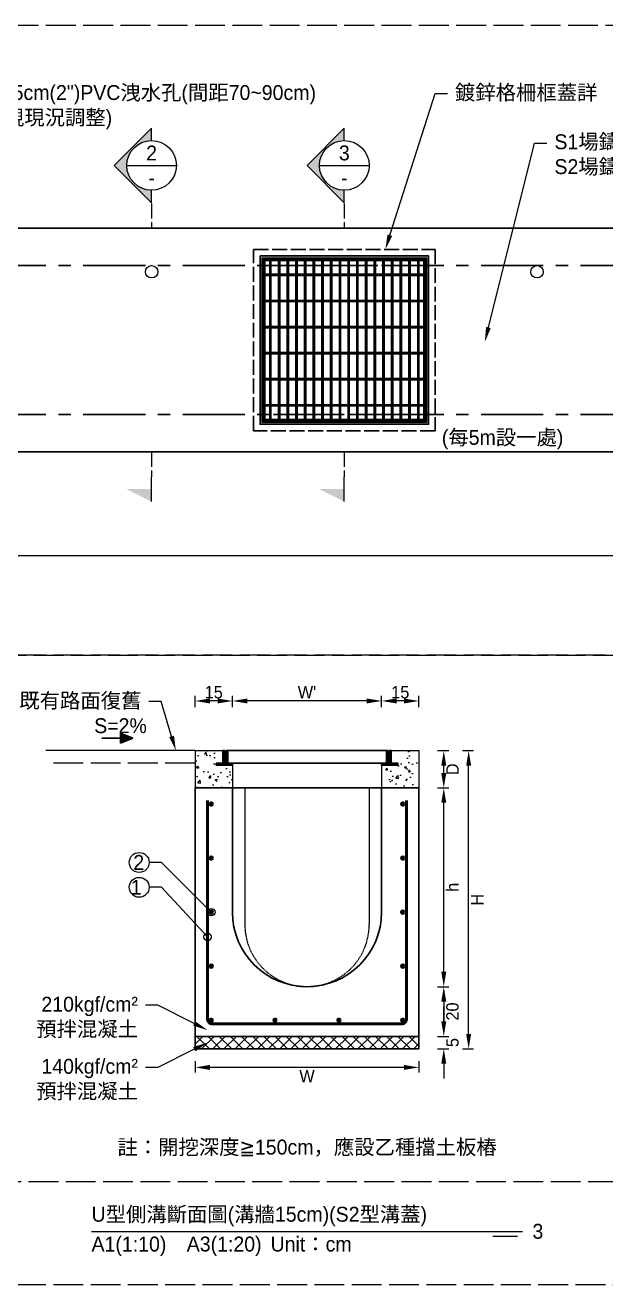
# Model space of a CAD drawing. Extents: x -8520 to 1950, y -2159 to 466.
# Drawn here: x -518 to -285, y -1164 to -657 of the extents above; entities that cross this region are included whole.
import ezdxf
from ezdxf import colors
from ezdxf.entities.mleader import LeaderData, LeaderLine
from ezdxf.math import Vec2, Vec3

# ---------------------------------------------------------------- set-up
doc = ezdxf.new("R2010")
doc.units = 0
doc.header["$MEASUREMENT"] = 0
for name, pattern in [('ACAD_ISO02W100', [15, 12, -3]), ('CENTERX2', [4, 2.5, -0.5, 0.5, -0.5]), ('HIDDEN', [0.375, 0.25, -0.125])]:
    doc.linetypes.add(name, pattern=pattern)
doc.layers.add('一、4.基本-隱藏', color=9, linetype='ACAD_ISO02W100', lineweight=20, plot=False)
doc.layers.add('三、3.文字-註解文字', color=2, linetype='Continuous')
for name, color, linetype, lineweight in [('二、1.繪圖-既有設施', 8, 'Continuous', 20), ('二、2.繪圖-施作項目', 181, 'Continuous', 30), ('二、3.繪圖-排水流向', 170, 'Continuous', 30), ('二、4.繪圖-設計鋪面', 40, 'Continuous', 20), ('二、5.繪圖-鋼筋', 60, 'Continuous', 50), ('二、6.繪圖-其他施作項目', 35, 'Continuous', 30)]:
    doc.layers.add(name, color=color, linetype=linetype, lineweight=lineweight)
doc.styles.add('次圖名(詳圖)', font='MS PGothic.ttf', dxfattribs={"height": 6})
doc.styles.add('註解文字(詳圖)', font='MS PGothic.ttf', dxfattribs={"height": 5})
doc.dimstyles.new('註解文字(詳圖)', dxfattribs={"dimtxt": 6, "dimasz": 6, "dimexe": 2, "dimexo": 5, "dimgap": 1, "dimtad": 2, "dimzin": 0, "dimdsep": 46, "dimtxsty": '註解文字(詳圖)', "dimcen": 0.1, "dimclrd": 256, "dimclre": 256, "dimclrt": 256, "dimadec": 0, "dimazin": 0, "dimtfac": 1, "dimtofl": 0, "dimtmove": 0, "dimatfit": 3, "dimfxlon": 1, "dimtolj": 1, "dimtzin": 0, "dimlwd": -1, "dimlwe": -1, "dimarcsym": 1})
pattern_1 = [(45, (-1825.3608, -570.0957), (-2.65165, 2.65165), []), (45, (-1824.477, -570.0957), (-2.65165, 2.65165), []), (45, (-1823.593, -570.0957), (-2.65165, 2.65165), []), (45, (-1822.709, -570.0957), (-2.65165, 2.65165), [])]

# ---------------------------------------------------------------- blocks, each defined once
blk = doc.blocks.new('*D64')
at = {"layer": 'Defpoints', "color": 0, "transparency": 16777216}
for p in [(-405, -964), (-350, -964), (-405, -1044)]:
    blk.add_point(p, dxfattribs=at)
at = {"layer": '三、3.文字-註解文字', "transparency": 16777216}
for p, q in [((-352.5, -964), (-348, -964)), ((-350, -1038), (-350, -970)), ((-352.5, -1044), (-348, -1044))]:
    blk.add_line(p, q, dxfattribs=at)
for points in [[(-351, -970), (-349, -970), (-350, -964)], [(-351, -1038), (-349, -1038), (-350, -1044)]]:
    blk.add_solid(points, dxfattribs=at)
at = {"layer": '三、3.文字-註解文字', "transparency": 16777216, "insert": (-346.5, -1004), "char_height": 5, "attachment_point": 5, "rotation": 90, "style": '註解文字(詳圖)'}
blk.add_mtext('\\A1;h', dxfattribs=at)
blk = doc.blocks.new('*D65')
at = {"layer": 'Defpoints', "color": 0, "transparency": 16777216}
for p in [(-405, -1044), (-405, -1064), (-350, -1064)]:
    blk.add_point(p, dxfattribs=at)
at = {"layer": '三、3.文字-註解文字', "transparency": 16777216}
for p, q in [((-352.5, -1044), (-348, -1044)), ((-350, -1050), (-350, -1058)), ((-352.5, -1064), (-348, -1064))]:
    blk.add_line(p, q, dxfattribs=at)
for points in [[(-351, -1050), (-349, -1050), (-350, -1044)], [(-351, -1058), (-349, -1058), (-350, -1064)]]:
    blk.add_solid(points, dxfattribs=at)
at = {"layer": '三、3.文字-註解文字', "transparency": 16777216, "insert": (-346.5, -1054), "char_height": 5, "attachment_point": 5, "rotation": 90, "style": '註解文字(詳圖)'}
blk.add_mtext('\\A1;20', dxfattribs=at)
blk = doc.blocks.new('*D66')
at = {"layer": 'Defpoints', "color": 0, "transparency": 16777216}
for p in [(-405, -1064), (-405, -1069), (-350, -1069)]:
    blk.add_point(p, dxfattribs=at)
at = {"layer": '三、3.文字-註解文字', "transparency": 16777216}
for p, q in [((-350, -1058), (-350, -1052)), ((-352.5, -1064), (-348, -1064)), ((-352.5, -1069), (-348, -1069)), ((-350, -1075), (-350, -1081))]:
    blk.add_line(p, q, dxfattribs=at)
for points in [[(-351, -1058), (-349, -1058), (-350, -1064)], [(-351, -1075), (-349, -1075), (-350, -1069)]]:
    blk.add_solid(points, dxfattribs=at)
at = {"layer": '三、3.文字-註解文字', "transparency": 16777216, "insert": (-346.5, -1066.5), "char_height": 5, "attachment_point": 5, "rotation": 90, "style": '註解文字(詳圖)'}
blk.add_mtext('\\A1;5', dxfattribs=at)
blk = doc.blocks.new('排水流向')
at = {"layer": '二、3.繪圖-排水流向'}
h = blk.add_hatch(color=256, dxfattribs=at)
h.dxf.hatch_style = 1
h.paths.add_polyline_path([(0, 1), (0, -1), (2.5, 0)])
for points in [[(-3.75, 0), (0, 0)], [(0, 1), (0, -1)], [(2.5, 0), (0, 1)], [(2.5, 0), (0, -1)]]:
    blk.add_lwpolyline(points, dxfattribs=at)
blk = doc.blocks.new('*D62')
at = {"layer": 'Defpoints', "color": 0, "transparency": 16777216}
for p in [(-360, -949), (-350, -949), (-360, -964)]:
    blk.add_point(p, dxfattribs=at)
at = {"layer": '三、3.文字-註解文字', "transparency": 16777216}
for p, q in [((-352.5, -949), (-348, -949)), ((-350, -958), (-350, -955)), ((-352.5, -964), (-348, -964))]:
    blk.add_line(p, q, dxfattribs=at)
for points in [[(-351, -955), (-349, -955), (-350, -949)], [(-351, -958), (-349, -958), (-350, -964)]]:
    blk.add_solid(points, dxfattribs=at)
at = {"layer": '三、3.文字-註解文字', "transparency": 16777216, "insert": (-346.5, -956.5), "char_height": 5, "attachment_point": 5, "rotation": 90, "style": '註解文字(詳圖)'}
blk.add_mtext('\\A1;D', dxfattribs=at)
blk = doc.blocks.new('*D63')
at = {"layer": 'Defpoints', "color": 0, "transparency": 16777216}
for p in [(-360, -949), (-340, -949), (-360, -1069)]:
    blk.add_point(p, dxfattribs=at)
at = {"layer": '三、3.文字-註解文字', "transparency": 16777216}
for p, q in [((-342.5, -949), (-338, -949)), ((-340, -1063), (-340, -955)), ((-342.5, -1069), (-338, -1069))]:
    blk.add_line(p, q, dxfattribs=at)
for points in [[(-341, -955), (-339, -955), (-340, -949)], [(-341, -1063), (-339, -1063), (-340, -1069)]]:
    blk.add_solid(points, dxfattribs=at)
at = {"layer": '三、3.文字-註解文字', "transparency": 16777216, "insert": (-336.5, -1009), "char_height": 5, "attachment_point": 5, "rotation": 90, "style": '註解文字(詳圖)'}
blk.add_mtext('\\A1;H', dxfattribs=at)
blk = doc.blocks.new('*D81')
at = {"layer": 'Defpoints', "color": 0, "transparency": 16777216}
for p in [(-435, -929), (-435, -964), (-375, -964)]:
    blk.add_point(p, dxfattribs=at)
at = {"layer": '三、3.文字-註解文字', "transparency": 16777216}
for p, q in [((-435, -931.5), (-435, -927)), ((-375, -931.5), (-375, -927)), ((-381, -929), (-429, -929))]:
    blk.add_line(p, q, dxfattribs=at)
for points in [[(-429, -928), (-429, -930), (-435, -929)], [(-381, -928), (-381, -930), (-375, -929)]]:
    blk.add_solid(points, dxfattribs=at)
at = {"layer": '三、3.文字-註解文字', "transparency": 16777216, "insert": (-405, -925.5), "char_height": 5, "attachment_point": 5, "style": '註解文字(詳圖)'}
blk.add_mtext("\\A1;W'", dxfattribs=at)
blk = doc.blocks.new('*D82')
at = {"layer": 'Defpoints', "color": 0, "transparency": 16777216}
for p in [(-450, -929), (-450, -964), (-435, -964)]:
    blk.add_point(p, dxfattribs=at)
at = {"layer": '三、3.文字-註解文字', "transparency": 16777216}
for p, q in [((-450, -931.5), (-450, -927)), ((-435, -931.5), (-435, -927)), ((-441, -929), (-444, -929))]:
    blk.add_line(p, q, dxfattribs=at)
for points in [[(-444, -928), (-444, -930), (-450, -929)], [(-441, -928), (-441, -930), (-435, -929)]]:
    blk.add_solid(points, dxfattribs=at)
at = {"layer": '三、3.文字-註解文字', "transparency": 16777216, "insert": (-442.5, -925.5), "char_height": 5, "attachment_point": 5, "style": '註解文字(詳圖)'}
blk.add_mtext('\\A1;15', dxfattribs=at)
blk = doc.blocks.new('*D83')
at = {"layer": 'Defpoints', "color": 0, "transparency": 16777216}
for p in [(-450, -1069), (-360, -1069), (-450, -1076.5)]:
    blk.add_point(p, dxfattribs=at)
at = {"layer": '三、3.文字-註解文字', "transparency": 16777216}
for p, q in [((-450, -1074), (-450, -1078.5)), ((-360, -1074), (-360, -1078.5)), ((-366, -1076.5), (-444, -1076.5))]:
    blk.add_line(p, q, dxfattribs=at)
for points in [[(-444, -1075.5), (-444, -1077.5), (-450, -1076.5)], [(-366, -1075.5), (-366, -1077.5), (-360, -1076.5)]]:
    blk.add_solid(points, dxfattribs=at)
at = {"layer": '三、3.文字-註解文字', "transparency": 16777216, "insert": (-405, -1080), "char_height": 5, "attachment_point": 5, "style": '註解文字(詳圖)'}
blk.add_mtext('\\A1;W', dxfattribs=at)
blk = doc.blocks.new('*D84')
at = {"layer": 'Defpoints', "color": 0, "transparency": 16777216}
for p in [(-375, -929), (-375, -964), (-360, -964)]:
    blk.add_point(p, dxfattribs=at)
at = {"layer": '三、3.文字-註解文字', "transparency": 16777216}
for p, q in [((-375, -931.5), (-375, -927)), ((-360, -931.5), (-360, -927)), ((-366, -929), (-369, -929))]:
    blk.add_line(p, q, dxfattribs=at)
for points in [[(-369, -928), (-369, -930), (-375, -929)], [(-366, -928), (-366, -930), (-360, -929)]]:
    blk.add_solid(points, dxfattribs=at)
at = {"layer": '三、3.文字-註解文字', "transparency": 16777216, "insert": (-367.5, -925.5), "char_height": 5, "attachment_point": 5, "style": '註解文字(詳圖)'}
blk.add_mtext('\\A1;15', dxfattribs=at)
blk = doc.blocks.new('_Small')
at = {"color": 0, "linetype": 'ByBlock', "lineweight": -2}
blk.add_circle((0, 0), 0.25, dxfattribs=at)

msp = doc.modelspace()

# ---------------------------------------------------------------- hatches: boundary and pattern name
at = {"layer": '三、3.文字-註解文字'}
h = msp.add_hatch(color=256, dxfattribs=at)
h.dxf.hatch_style = 1
h.paths.add_polyline_path([(-467.5, -698.443), (-482.5, -713.443), (-467.5, -728.443), (-467.5, -723.443, -0.4142136), (-477.5, -713.443, -0.4142136), (-467.5, -703.443)])
h = msp.add_hatch(color=256, dxfattribs=at)
h.dxf.hatch_style = 1
h.paths.add_polyline_path([(-390, -698.443), (-405, -713.443), (-390, -728.443), (-390, -723.443, -0.4142136), (-400, -713.443, -0.4142136), (-390, -703.443)])
h = msp.add_hatch(color=256, dxfattribs=at)
h.dxf.hatch_style = 1
h.paths.add_polyline_path([(-477.5, -843.75), (-467.5, -848.75), (-467.5, -843.75)])
h = msp.add_hatch(color=256, dxfattribs=at)
h.dxf.hatch_style = 1
h.paths.add_polyline_path([(-400, -843.75), (-390, -848.75), (-390, -843.75)])
at = {"layer": '二、1.繪圖-既有設施'}
h = msp.add_hatch(dxfattribs=at)
h.set_pattern_fill('AR-CONC', color=256, scale=0.05)
h.set_pattern_definition([(50, (372.723, -1162.978), (9.109233, -0.796954), [0.9525, -10.4775]), (355, (372.723, -1162.978), (-1.76217, 9.55284), [0.762, -8.38203]), (100.4514, (373.482, -1163.044), (7.34706, 8.75589), [0.8095, -8.90451]), (46.1842, (372.723, -1160.438), (13.55395, -2.10212), [1.42875, -15.71625]), (96.6356, (373.853, -1160.613), (11.8702, 12.3713), [1.21425, -13.35678]), (351.1842, (372.723, -1160.438), (11.8702, 12.3713), [1.143, -12.57299]), (21, (373.993, -1161.073), (7.58072, -5.11326), [0.9525, -10.4775]), (326, (373.993, -1161.073), (3.0901, 9.2094), [0.762, -8.382]), (71.4514, (374.625, -1161.499), (10.67082, 4.09614), [0.8095, -8.9045]), (37.5, (372.723, -1162.9777), (0.15443, 4.227752), [0, -8.2804, 0, -8.509, 0, -8.41375]), (7.5, (372.723, -1162.9777), (3.340983, 5.009029), [0, -4.8514, 0, -8.0899, 0, -3.20675]), (327.5, (369.891, -1162.9777), (6.77953, -0.286437), [0, -3.175, 0, -9.906, 0, -13.1445]), (317.5, (368.621, -1162.9777), (7.40646, 1.271325), [0, -4.1275, 0, -6.5786, 0, -9.3345])])
h.paths.add_polyline_path([(-441.5, -954), (-438.9, -954), (-438.9, -949), (-450, -949), (-450, -964), (-435, -964), (-435, -954.9), (-441.5, -954.9)])
h.paths.add_polyline_path([(-360, -964), (-360, -949), (-371.1, -949), (-371.1, -954), (-368.5, -954), (-368.5, -954.9), (-375, -954.9), (-375, -964)])
at = {"layer": '二、2.繪圖-施作項目'}
h = msp.add_hatch(dxfattribs=at)
h.set_pattern_fill('ANSI37', color=256)
h.set_pattern_definition([(45, (-704.0066, -1366.0212), (-2.245064, 2.245064), []), (135, (-704.0066, -1366.0212), (-2.245064, -2.245064), [])])
h.paths.add_polyline_path([(-360, -1069), (-360, -1064), (-450, -1064), (-450, -1069)])
at = {"layer": '二、5.繪圖-鋼筋'}
h = msp.add_hatch(color=256, dxfattribs=at)
h.dxf.hatch_style = 1
h.paths.add_polyline_path([(-443, -970.5, 1), (-444, -970.5, 1)])
h = msp.add_hatch(color=256, dxfattribs=at)
h.dxf.hatch_style = 1
h.paths.add_polyline_path([(-366, -970.5, 1), (-367, -970.5, 1)])
h = msp.add_hatch(color=256, dxfattribs=at)
h.dxf.hatch_style = 1
h.paths.add_polyline_path([(-443, -992.25, 1), (-444, -992.25, 1)])
h = msp.add_hatch(color=256, dxfattribs=at)
h.dxf.hatch_style = 1
h.paths.add_polyline_path([(-366, -992.25, 1), (-367, -992.25, 1)])
h = msp.add_hatch(color=256, dxfattribs=at)
h.dxf.hatch_style = 1
h.paths.add_polyline_path([(-443, -1014, 1), (-444, -1014, 1)])
h = msp.add_hatch(color=256, dxfattribs=at)
h.dxf.hatch_style = 1
h.paths.add_polyline_path([(-366, -1014, 1), (-367, -1014, 1)])
h = msp.add_hatch(color=256, dxfattribs=at)
h.dxf.hatch_style = 1
h.paths.add_polyline_path([(-443, -1035.75, 1), (-444, -1035.75, 1)])
h = msp.add_hatch(color=256, dxfattribs=at)
h.dxf.hatch_style = 1
h.paths.add_polyline_path([(-366, -1035.75, 1), (-367, -1035.75, 1)])
h = msp.add_hatch(color=256, dxfattribs=at)
h.dxf.hatch_style = 1
h.paths.add_polyline_path([(-443, -1057.5, 1), (-444, -1057.5, 1)])
h = msp.add_hatch(color=256, dxfattribs=at)
h.dxf.hatch_style = 1
h.paths.add_polyline_path([(-417.33, -1057.5, 1), (-418.33, -1057.5, 1)])
h = msp.add_hatch(color=256, dxfattribs=at)
h.dxf.hatch_style = 1
h.paths.add_polyline_path([(-391.66, -1057.5, 1), (-392.66, -1057.5, 1)])
h = msp.add_hatch(color=256, dxfattribs=at)
h.dxf.hatch_style = 1
h.paths.add_polyline_path([(-366, -1057.5, 1), (-367, -1057.5, 1)])
at = {"layer": '二、6.繪圖-其他施作項目'}
h = msp.add_hatch(color=256, dxfattribs=at)
h.dxf.hatch_style = 1
h.paths.add_polyline_path([(-423.9, -817.65), (-356.1, -817.65), (-356.1, -749.85), (-423.9, -749.85)])
h.paths.add_polyline_path([(-423, -816.75), (-357, -816.75), (-357, -750.75), (-423, -750.75)], flags=16)
h = msp.add_hatch(dxfattribs=at)
h.set_pattern_fill('ANSI34', color=256, scale=5)
h.set_pattern_definition(pattern_1)
h.paths.add_polyline_path([(-358, -757.25), (-422, -757.25), (-422, -757.75), (-358, -757.75)])
h = msp.add_hatch(dxfattribs=at)
h.set_pattern_fill('ANSI34', color=256, scale=5)
h.set_pattern_definition(pattern_1)
h.paths.add_polyline_path([(-358, -767.75), (-422, -767.75), (-422, -768.25), (-358, -768.25)])
h = msp.add_hatch(dxfattribs=at)
h.set_pattern_fill('ANSI34', color=256, scale=5)
h.set_pattern_definition(pattern_1)
h.paths.add_polyline_path([(-358, -778.25), (-422, -778.25), (-422, -778.75), (-358, -778.75)])
h = msp.add_hatch(dxfattribs=at)
h.set_pattern_fill('ANSI34', color=256, scale=5)
h.set_pattern_definition(pattern_1)
h.paths.add_polyline_path([(-358, -788.75), (-422, -788.75), (-422, -789.25), (-358, -789.25)])
h = msp.add_hatch(dxfattribs=at)
h.set_pattern_fill('ANSI34', color=256, scale=5)
h.set_pattern_definition(pattern_1)
h.paths.add_polyline_path([(-358, -799.25), (-422, -799.25), (-422, -799.75), (-358, -799.75)])
h = msp.add_hatch(dxfattribs=at)
h.set_pattern_fill('ANSI34', color=256, scale=5)
h.set_pattern_definition(pattern_1)
h.paths.add_polyline_path([(-358, -809.75), (-422, -809.75), (-422, -810.25), (-358, -810.25)])
h = msp.add_hatch(dxfattribs=at)
h.set_pattern_fill('ANSI31', color=256, scale=0.1)
h.set_pattern_definition([(45, (789.83422, -1944.46255), (-0.2245064, 0.2245064), [])])
h.paths.add_polyline_path([(-438, -949), (-438.9, -949), (-438.9, -954), (-441.5, -954), (-441.5, -954.9), (-435, -954.9), (-435, -954), (-438, -954)])
h.paths.add_polyline_path([(-372, -954), (-375, -954), (-375, -954.9), (-368.5, -954.9), (-368.5, -954), (-371.1, -954), (-371.1, -949), (-372, -949)])

# ---------------------------------------------------------------- linework, layer by layer
at = {"layer": '一、4.基本-隱藏'}
for points in [[(-780, -657), (0, -657), (0, -910.5), (-780, -910.5)], [(-780, -657), (0, -657), (0, -1164), (-780, -1164)], [(-530, -910.5), (-280, -910.5), (-280, -1122.5), (-530, -1122.5)]]:
    msp.add_lwpolyline(points, close=True, dxfattribs=at)
at = {"layer": '一、4.基本-隱藏', "linetype": 'HIDDEN'}
for points in [[(-450, -964), (-360, -964)], [(-450, -964), (-450, -1069)], [(-430, -964), (-430, -1019)], [(-380, -964), (-380, -1019)], [(-360, -964), (-360, -1069)]]:
    msp.add_lwpolyline(points, dxfattribs=at)
msp.add_arc((-405, -1019), 25, 180, 0, dxfattribs=at)
at = {"layer": '三、3.文字-註解文字'}
for points in [[(-467.5, -703.443), (-467.5, -698.443), (-482.5, -713.443), (-467.5, -728.443), (-467.5, -723.443)], [(-390, -703.443), (-390, -698.443), (-405, -713.443), (-390, -728.443), (-390, -723.443)], [(-477.5, -713.443), (-457.5, -713.443)], [(-400, -713.443), (-380, -713.443)], [(-467.5, -848.75), (-467.5, -838.75)], [(-390, -848.75), (-390, -838.75)], [(-650, -870.5), (-130, -870.5)], [(-491.66, -1142.5), (-318.34, -1142.5)], [(-320.34, -1144.5), (-330.34, -1144.5)]]:
    msp.add_lwpolyline(points, dxfattribs=at)
at = {"layer": '三、3.文字-註解文字', "linetype": 'ACAD_ISO02W100', "ltscale": 0.5}
for points in [[(-467.5, -728.75), (-467.5, -738.75)], [(-390, -728.75), (-390, -738.75)], [(-467.5, -828.75), (-467.5, -838.75)], [(-390, -828.75), (-390, -838.75)]]:
    msp.add_lwpolyline(points, dxfattribs=at)
at = {"layer": '三、3.文字-註解文字'}
for centre, radius in [((-467.5, -713.443), 10), ((-390, -713.443), 10), ((-472.5, -994), 4), ((-472.5, -1004), 4)]:
    msp.add_circle(centre, radius, dxfattribs=at)
at = {"layer": '二、1.繪圖-既有設施'}
for points in [[(-450, -949), (-438.9, -949)], [(-450, -949), (-450, -964)], [(-371.1, -949), (-360, -949)], [(-360, -949), (-360, -964)], [(-435, -954), (-435, -964)], [(-375, -954), (-375, -964)]]:
    msp.add_lwpolyline(points, dxfattribs=at)
for centre in [(-467.5, -756.25), (-312.5, -756.25)]:
    msp.add_circle(centre, 2.5, dxfattribs=at)
at = {"layer": '二、2.繪圖-施作項目'}
for points in [[(-615, -738.75), (-165, -738.75)], [(-615, -828.75), (-165, -828.75)], [(-450, -964), (-360, -964)], [(-450, -964), (-450, -1069)], [(-435, -964), (-435, -1014)], [(-375, -964), (-375, -1014)], [(-360, -964), (-360, -1069)], [(-450, -1064), (-360, -1064)], [(-450, -1069), (-360, -1069)]]:
    msp.add_lwpolyline(points, dxfattribs=at)
at = {"layer": '二、2.繪圖-施作項目', "linetype": 'CENTERX2', "ltscale": 10}
for points in [[(-615, -753.75), (-165, -753.75)], [(-615, -813.75), (-165, -813.75)]]:
    msp.add_lwpolyline(points, dxfattribs=at)
at = {"layer": '二、2.繪圖-施作項目'}
msp.add_arc((-405, -1014), 30, 180, 0, dxfattribs=at)
at = {"layer": '二、4.繪圖-設計鋪面'}
msp.add_lwpolyline([(-450, -949), (-510, -949)], dxfattribs=at)
at = {"layer": '二、4.繪圖-設計鋪面', "linetype": 'ACAD_ISO02W100'}
msp.add_lwpolyline([(-450, -954), (-510, -954)], dxfattribs=at)
at = {"layer": '二、5.繪圖-鋼筋'}
msp.add_lwpolyline([(-365, -969), (-365, -1057, -0.4142136), (-367, -1059), (-443, -1059, -0.4142136), (-445, -1057), (-445, -969)], format="xyb", dxfattribs=at)
for centre in [(-443.5, -970.5), (-366.5, -970.5), (-443.5, -992.25), (-366.5, -992.25), (-443.5, -1014), (-366.5, -1014), (-443.5, -1035.75), (-366.5, -1035.75), (-443.5, -1057.5), (-417.83, -1057.5), (-392.16, -1057.5), (-366.5, -1057.5)]:
    msp.add_circle(centre, 0.5, dxfattribs=at)
at = {"layer": '二、6.繪圖-其他施作項目', "linetype": 'ACAD_ISO02W100', "ltscale": 0.5}
for points in [[(-426.5, -747.25), (-353.5, -747.25), (-353.5, -820.25), (-426.5, -820.25)], [(-420, -753.75), (-360, -753.75), (-360, -813.75), (-420, -813.75)]]:
    msp.add_lwpolyline(points, close=True, dxfattribs=at)
at = {"layer": '二、6.繪圖-其他施作項目'}
for points in [[(-423.9, -749.85), (-356.1, -749.85), (-356.1, -817.65), (-423.9, -817.65)], [(-423, -750.75), (-357, -750.75), (-357, -816.75), (-423, -816.75)], [(-422.5, -751.25), (-357.5, -751.25), (-357.5, -816.25), (-422.5, -816.25)], [(-441.5, -954), (-438.9, -954), (-438.9, -949), (-438, -949), (-438, -954), (-435, -954), (-435, -954.9), (-441.5, -954.9)], [(-371.1, -949), (-372, -949), (-372, -954), (-375, -954), (-375, -954.9), (-368.5, -954.9), (-368.5, -954), (-371.1, -954)]]:
    msp.add_lwpolyline(points, close=True, dxfattribs=at)
for points in [[(-422.5, -751.25), (-357.5, -751.25)], [(-422.5, -751.25), (-422.5, -816.25)], [(-422, -751.25), (-422, -816.25)], [(-422, -751.75), (-358, -751.75)], [(-420, -751.75), (-420, -757.25)], [(-419.5, -751.75), (-419.5, -757.25)], [(-416.5, -751.75), (-416.5, -757.25)], [(-416, -751.75), (-416, -757.25)], [(-413, -751.75), (-413, -757.25)], [(-412.5, -751.75), (-412.5, -757.25)], [(-409.5, -751.75), (-409.5, -757.25)], [(-409, -751.75), (-409, -757.25)], [(-406, -751.75), (-406, -757.25)], [(-405.5, -751.75), (-405.5, -757.25)], [(-402.5, -751.75), (-402.5, -757.25)], [(-402, -751.75), (-402, -757.25)], [(-399, -751.75), (-399, -757.25)], [(-398.5, -751.75), (-398.5, -757.25)], [(-395.5, -751.75), (-395.5, -757.25)], [(-395, -751.75), (-395, -757.25)], [(-392, -751.75), (-392, -757.25)], [(-391.5, -751.75), (-391.5, -757.25)], [(-388.5, -751.75), (-388.5, -757.25)], [(-388, -751.75), (-388, -757.25)], [(-385, -751.75), (-385, -757.25)], [(-384.5, -751.75), (-384.5, -757.25)], [(-381.5, -751.75), (-381.5, -757.25)], [(-381, -751.75), (-381, -757.25)], [(-378, -751.75), (-378, -757.25)], [(-377.5, -751.75), (-377.5, -757.25)], [(-374.5, -751.75), (-374.5, -757.25)], [(-374, -751.75), (-374, -757.25)], [(-371, -751.75), (-371, -757.25)], [(-370.5, -751.75), (-370.5, -757.25)], [(-367.5, -751.75), (-367.5, -757.25)], [(-367, -751.75), (-367, -757.25)], [(-364, -751.75), (-364, -757.25)], [(-363.5, -751.75), (-363.5, -757.25)], [(-360.5, -751.75), (-360.5, -757.25)], [(-360, -751.75), (-360, -757.25)], [(-358, -751.25), (-358, -816.25)], [(-357.5, -751.25), (-357.5, -816.25)], [(-422, -757.25), (-358, -757.25)], [(-422, -757.75), (-358, -757.75)], [(-420, -757.75), (-420, -767.75)], [(-419.5, -757.75), (-419.5, -767.75)], [(-416.5, -757.75), (-416.5, -767.75)], [(-416, -757.75), (-416, -767.75)], [(-413, -757.75), (-413, -767.75)], [(-412.5, -757.75), (-412.5, -767.75)], [(-409.5, -757.75), (-409.5, -767.75)], [(-409, -757.75), (-409, -767.75)], [(-406, -757.75), (-406, -767.75)], [(-405.5, -757.75), (-405.5, -767.75)], [(-402.5, -757.75), (-402.5, -767.75)], [(-402, -757.75), (-402, -767.75)], [(-399, -757.75), (-399, -767.75)], [(-398.5, -757.75), (-398.5, -767.75)], [(-395.5, -757.75), (-395.5, -767.75)], [(-395, -757.75), (-395, -767.75)], [(-392, -757.75), (-392, -767.75)], [(-391.5, -757.75), (-391.5, -767.75)], [(-388.5, -757.75), (-388.5, -767.75)], [(-388, -757.75), (-388, -767.75)], [(-385, -757.75), (-385, -767.75)], [(-384.5, -757.75), (-384.5, -767.75)], [(-381.5, -757.75), (-381.5, -767.75)], [(-381, -757.75), (-381, -767.75)], [(-378, -757.75), (-378, -767.75)], [(-377.5, -757.75), (-377.5, -767.75)], [(-374.5, -757.75), (-374.5, -767.75)], [(-374, -757.75), (-374, -767.75)], [(-371, -757.75), (-371, -767.75)], [(-370.5, -757.75), (-370.5, -767.75)], [(-367.5, -757.75), (-367.5, -767.75)], [(-367, -757.75), (-367, -767.75)], [(-364, -757.75), (-364, -767.75)], [(-363.5, -757.75), (-363.5, -767.75)], [(-360.5, -757.75), (-360.5, -767.75)], [(-360, -757.75), (-360, -767.75)], [(-422, -767.75), (-358, -767.75)], [(-422, -768.25), (-358, -768.25)], [(-420, -768.25), (-420, -778.25)], [(-419.5, -768.25), (-419.5, -778.25)], [(-416.5, -768.25), (-416.5, -778.25)], [(-416, -768.25), (-416, -778.25)], [(-413, -768.25), (-413, -778.25)], [(-412.5, -768.25), (-412.5, -778.25)], [(-409.5, -768.25), (-409.5, -778.25)], [(-409, -768.25), (-409, -778.25)], [(-406, -768.25), (-406, -778.25)], [(-405.5, -768.25), (-405.5, -778.25)], [(-402.5, -768.25), (-402.5, -778.25)], [(-402, -768.25), (-402, -778.25)], [(-399, -768.25), (-399, -778.25)], [(-398.5, -768.25), (-398.5, -778.25)], [(-395.5, -768.25), (-395.5, -778.25)], [(-395, -768.25), (-395, -778.25)], [(-392, -768.25), (-392, -778.25)], [(-391.5, -768.25), (-391.5, -778.25)], [(-388.5, -768.25), (-388.5, -778.25)], [(-388, -768.25), (-388, -778.25)], [(-385, -768.25), (-385, -778.25)], [(-384.5, -768.25), (-384.5, -778.25)], [(-381.5, -768.25), (-381.5, -778.25)], [(-381, -768.25), (-381, -778.25)], [(-378, -768.25), (-378, -778.25)], [(-377.5, -768.25), (-377.5, -778.25)], [(-374.5, -768.25), (-374.5, -778.25)], [(-374, -768.25), (-374, -778.25)], [(-371, -768.25), (-371, -778.25)], [(-370.5, -768.25), (-370.5, -778.25)], [(-367.5, -768.25), (-367.5, -778.25)], [(-367, -768.25), (-367, -778.25)], [(-364, -768.25), (-364, -778.25)], [(-363.5, -768.25), (-363.5, -778.25)], [(-360.5, -768.25), (-360.5, -778.25)], [(-360, -768.25), (-360, -778.25)], [(-422, -778.25), (-358, -778.25)], [(-422, -778.75), (-358, -778.75)], [(-420, -778.75), (-420, -788.75)], [(-419.5, -778.75), (-419.5, -788.75)], [(-416.5, -778.75), (-416.5, -788.75)], [(-416, -778.75), (-416, -788.75)], [(-413, -778.75), (-413, -788.75)], [(-412.5, -778.75), (-412.5, -788.75)], [(-409.5, -778.75), (-409.5, -788.75)], [(-409, -778.75), (-409, -788.75)], [(-406, -778.75), (-406, -788.75)], [(-405.5, -778.75), (-405.5, -788.75)], [(-402.5, -778.75), (-402.5, -788.75)], [(-402, -778.75), (-402, -788.75)], [(-399, -778.75), (-399, -788.75)], [(-398.5, -778.75), (-398.5, -788.75)], [(-395.5, -778.75), (-395.5, -788.75)], [(-395, -778.75), (-395, -788.75)], [(-392, -778.75), (-392, -788.75)], [(-391.5, -778.75), (-391.5, -788.75)], [(-388.5, -778.75), (-388.5, -788.75)], [(-388, -778.75), (-388, -788.75)], [(-385, -778.75), (-385, -788.75)], [(-384.5, -778.75), (-384.5, -788.75)], [(-381.5, -778.75), (-381.5, -788.75)], [(-381, -778.75), (-381, -788.75)], [(-378, -778.75), (-378, -788.75)], [(-377.5, -778.75), (-377.5, -788.75)], [(-374.5, -778.75), (-374.5, -788.75)], [(-374, -778.75), (-374, -788.75)], [(-371, -778.75), (-371, -788.75)], [(-370.5, -778.75), (-370.5, -788.75)], [(-367.5, -778.75), (-367.5, -788.75)], [(-367, -778.75), (-367, -788.75)], [(-364, -778.75), (-364, -788.75)], [(-363.5, -778.75), (-363.5, -788.75)], [(-360.5, -778.75), (-360.5, -788.75)], [(-360, -778.75), (-360, -788.75)], [(-422, -788.75), (-358, -788.75)], [(-422, -789.25), (-358, -789.25)], [(-420, -789.25), (-420, -799.25)], [(-419.5, -789.25), (-419.5, -799.25)], [(-416.5, -789.25), (-416.5, -799.25)], [(-416, -789.25), (-416, -799.25)], [(-413, -789.25), (-413, -799.25)], [(-412.5, -789.25), (-412.5, -799.25)], [(-409.5, -789.25), (-409.5, -799.25)], [(-409, -789.25), (-409, -799.25)], [(-406, -789.25), (-406, -799.25)], [(-405.5, -789.25), (-405.5, -799.25)], [(-402.5, -789.25), (-402.5, -799.25)], [(-402, -789.25), (-402, -799.25)], [(-399, -789.25), (-399, -799.25)], [(-398.5, -789.25), (-398.5, -799.25)], [(-395.5, -789.25), (-395.5, -799.25)], [(-395, -789.25), (-395, -799.25)], [(-392, -789.25), (-392, -799.25)], [(-391.5, -789.25), (-391.5, -799.25)], [(-388.5, -789.25), (-388.5, -799.25)], [(-388, -789.25), (-388, -799.25)], [(-385, -789.25), (-385, -799.25)], [(-384.5, -789.25), (-384.5, -799.25)], [(-381.5, -789.25), (-381.5, -799.25)], [(-381, -789.25), (-381, -799.25)], [(-378, -789.25), (-378, -799.25)], [(-377.5, -789.25), (-377.5, -799.25)], [(-374.5, -789.25), (-374.5, -799.25)], [(-374, -789.25), (-374, -799.25)], [(-371, -789.25), (-371, -799.25)], [(-370.5, -789.25), (-370.5, -799.25)], [(-367.5, -789.25), (-367.5, -799.25)], [(-367, -789.25), (-367, -799.25)], [(-364, -789.25), (-364, -799.25)], [(-363.5, -789.25), (-363.5, -799.25)], [(-360.5, -789.25), (-360.5, -799.25)], [(-360, -789.25), (-360, -799.25)], [(-422, -799.25), (-358, -799.25)], [(-422, -799.75), (-358, -799.75)], [(-420, -799.75), (-420, -809.75)], [(-419.5, -799.75), (-419.5, -809.75)], [(-416.5, -799.75), (-416.5, -809.75)], [(-416, -799.75), (-416, -809.75)], [(-413, -799.75), (-413, -809.75)], [(-412.5, -799.75), (-412.5, -809.75)], [(-409.5, -799.75), (-409.5, -809.75)], [(-409, -799.75), (-409, -809.75)], [(-406, -799.75), (-406, -809.75)], [(-405.5, -799.75), (-405.5, -809.75)], [(-402.5, -799.75), (-402.5, -809.75)], [(-402, -799.75), (-402, -809.75)], [(-399, -799.75), (-399, -809.75)], [(-398.5, -799.75), (-398.5, -809.75)], [(-395.5, -799.75), (-395.5, -809.75)], [(-395, -799.75), (-395, -809.75)], [(-392, -799.75), (-392, -809.75)], [(-391.5, -799.75), (-391.5, -809.75)], [(-388.5, -799.75), (-388.5, -809.75)], [(-388, -799.75), (-388, -809.75)], [(-385, -799.75), (-385, -809.75)], [(-384.5, -799.75), (-384.5, -809.75)], [(-381.5, -799.75), (-381.5, -809.75)], [(-381, -799.75), (-381, -809.75)], [(-378, -799.75), (-378, -809.75)], [(-377.5, -799.75), (-377.5, -809.75)], [(-374.5, -799.75), (-374.5, -809.75)], [(-374, -799.75), (-374, -809.75)], [(-371, -799.75), (-371, -809.75)], [(-370.5, -799.75), (-370.5, -809.75)], [(-367.5, -799.75), (-367.5, -809.75)], [(-367, -799.75), (-367, -809.75)], [(-364, -799.75), (-364, -809.75)], [(-363.5, -799.75), (-363.5, -809.75)], [(-360.5, -799.75), (-360.5, -809.75)], [(-360, -799.75), (-360, -809.75)], [(-422, -809.75), (-358, -809.75)], [(-422, -810.25), (-358, -810.25)], [(-420, -810.25), (-420, -815.75)], [(-419.5, -810.25), (-419.5, -815.75)], [(-416.5, -810.25), (-416.5, -815.75)], [(-416, -810.25), (-416, -815.75)], [(-413, -810.25), (-413, -815.75)], [(-412.5, -810.25), (-412.5, -815.75)], [(-409.5, -810.25), (-409.5, -815.75)], [(-409, -810.25), (-409, -815.75)], [(-406, -810.25), (-406, -815.75)], [(-405.5, -810.25), (-405.5, -815.75)], [(-402.5, -810.25), (-402.5, -815.75)], [(-402, -810.25), (-402, -815.75)], [(-399, -810.25), (-399, -815.75)], [(-398.5, -810.25), (-398.5, -815.75)], [(-395.5, -810.25), (-395.5, -815.75)], [(-395, -810.25), (-395, -815.75)], [(-392, -810.25), (-392, -815.75)], [(-391.5, -810.25), (-391.5, -815.75)], [(-388.5, -810.25), (-388.5, -815.75)], [(-388, -810.25), (-388, -815.75)], [(-385, -810.25), (-385, -815.75)], [(-384.5, -810.25), (-384.5, -815.75)], [(-381.5, -810.25), (-381.5, -815.75)], [(-381, -810.25), (-381, -815.75)], [(-378, -810.25), (-378, -815.75)], [(-377.5, -810.25), (-377.5, -815.75)], [(-374.5, -810.25), (-374.5, -815.75)], [(-374, -810.25), (-374, -815.75)], [(-371, -810.25), (-371, -815.75)], [(-370.5, -810.25), (-370.5, -815.75)], [(-367.5, -810.25), (-367.5, -815.75)], [(-367, -810.25), (-367, -815.75)], [(-364, -810.25), (-364, -815.75)], [(-363.5, -810.25), (-363.5, -815.75)], [(-360.5, -810.25), (-360.5, -815.75)], [(-360, -810.25), (-360, -815.75)], [(-422.5, -816.25), (-357.5, -816.25)], [(-422, -815.75), (-358, -815.75)], [(-437.5, -949), (-437.5, -954)], [(-437.5, -949), (-372.5, -949)], [(-436.9, -949), (-436.9, -954)], [(-373.1, -949), (-373.1, -954)], [(-372.5, -949), (-372.5, -954)], [(-437.5, -954), (-372.5, -954)]]:
    msp.add_lwpolyline(points, dxfattribs=at)

# ---------------------------------------------------------------- block references
at = {"xscale": 2, "yscale": 2, "zscale": 2}
msp.add_blockref('排水流向', (-480, -944), dxfattribs=at)

# ---------------------------------------------------------------- texts
at = {"layer": '三、3.文字-註解文字', "char_height": 6}
for s, width, gutter_width, insert, attachment_point, style in [('2', 6.60394, 25, (-467.5, -708.443), 5, '註解文字(詳圖)'), ('3', 6.60394, 25, (-390, -708.443), 5, '註解文字(詳圖)'), ('-', 6.60394, 25, (-467.5, -718.443), 5, '註解文字(詳圖)'), ('-', 6.60394, 25, (-390, -718.443), 5, '註解文字(詳圖)'), ('(每5m設一處)', 52.41253, 30, (-326.354, -823.81), 5, '註解文字(詳圖)'), ('{\\fMS PGothic|b0|i0|c128|p34;註：開挖深度≧150cm，應設乙種擋土板樁}', 156.49231, 30, (-405, -1109), 5, '註解文字(詳圖)'), ('{\\fMS PGothic|b0|i0|c128|p34;U型側溝斷面圖}(溝牆15cm){\\fMS PGothic|b0|i0|c128|p34;(S2型溝蓋)}', 142.93624, 15, (-491.66, -1136.5), 4, '次圖名(詳圖)'), ('3', 3, 15, (-314.34, -1142.5), 4, '次圖名(詳圖)'), ('A1(1:10)\u3000A3(1:20){\\fMS PGothic|b0|i0|c128|p34;^IUnit：cm}', 136.03259, 15, (-491.66, -1148.5), 4, '次圖名(詳圖)')]:
    msp.add_mtext_dynamic_manual_height_columns(s, width=width, gutter_width=gutter_width, heights=[0], dxfattribs=dict(at, insert=insert, attachment_point=attachment_point, style=style))
at = {"layer": '二、3.繪圖-排水流向', "insert": (-480, -939), "char_height": 6, "attachment_point": 5, "style": '註解文字(詳圖)'}
msp.add_mtext_dynamic_manual_height_columns('{\\fMS PGothic|b0|i0|c128|p34;S=2%}', width=10.17412, gutter_width=30, heights=[0], dxfattribs=at)

# ---------------------------------------------------------------- dimensions: what is measured, and where the dimension line sits
at = {"layer": '三、3.文字-註解文字'}
for base, p1, p2, text, picture, middle in [((-450, -929), (-435, -964), (-450, -964), '15', '*D82', (-442.5, -925.5)), ((-435, -929), (-375, -964), (-435, -964), "W'", '*D81', (-405, -925.5)), ((-375, -929), (-360, -964), (-375, -964), '15', '*D84', (-367.5, -925.5)), ((-450, -1076.5), (-360, -1069), (-450, -1069), 'W', '*D83', (-405, -1080))]:
    dim = msp.add_linear_dim(base=base, p1=p1, p2=p2, text=text, dimstyle='註解文字(詳圖)', dxfattribs=at)
    dim.commit()
    dim.dimension.update_dxf_attribs({"geometry": picture, "text_midpoint": middle})
for base, p1, p2, text, picture, middle in [((-350, -949), (-360, -964), (-360, -949), 'D', '*D62', (-346.5, -956.5)), ((-340, -949), (-360, -1069), (-360, -949), 'H', '*D63', (-336.5, -1009)), ((-350, -964), (-405, -1044), (-405, -964), 'h', '*D64', (-346.5, -1004)), ((-350, -1064), (-405, -1044), (-405, -1064), '20', '*D65', (-346.5, -1054)), ((-350, -1069), (-405, -1064), (-405, -1069), '5', '*D66', (-346.5, -1066.5))]:
    dim = msp.add_linear_dim(base=base, p1=p1, p2=p2, angle=90, text=text, dimstyle='註解文字(詳圖)', dxfattribs=at)
    dim.commit()
    dim.dimension.update_dxf_attribs({"geometry": picture, "text_midpoint": middle})

# ---------------------------------------------------------------- leaders
ml = msp.add_multileader_mtext('Standard', dxfattribs=at)
ml.set_content('{\\fMS PGothic|b0|i0|c128|p34;%%C5cm}(2")PVC洩水孔(間距70~90cm)\\P(視現況調整)', color=256, style='註解文字(詳圖)')
ml.set_leader_properties(color=256, linetype='ByLayer', lineweight=-1)
ml.build(insert=Vec2(0, 0))
ml.multileader.update_dxf_attribs({"dogleg_length": 5, "arrow_head_size": 6})
ctx = ml.context
ctx.base_point, ctx.char_height, ctx.arrow_head_size, ctx.landing_gap_size, ctx.plane_origin = Vec3(-532.5, -684.5), 6, 6, 3, Vec3(-557.5, -767)
notes = []
notes.append((ctx, [(0, (1, 1, 0), (-537.5, -684.5), (1, 0), 5, [(0, [(-557.5, -756.25)], 0, [])])]))
ctx.mtext.insert, ctx.mtext.flow_direction = Vec3(-529.5, -681.108), 5
ml = msp.add_multileader_mtext('Standard', dxfattribs=at)
ml.set_content('鍍鋅格柵框蓋詳', color=256, style='註解文字(詳圖)')
ml.set_leader_properties(color=256, linetype='ByLayer', lineweight=-1)
ml.build(insert=Vec2(0, 0))
ml.multileader.update_dxf_attribs({"dogleg_length": 5, "arrow_head_size": 6})
ctx = ml.context
ctx.base_point, ctx.char_height, ctx.arrow_head_size, ctx.landing_gap_size, ctx.plane_origin = Vec3(-348.5, -684.5), 6, 6, 3, Vec3(-373.5, -758)
notes.append((ctx, [(0, (1, 1, 0), (-353.5, -684.5), (1, 0), 5, [(0, [(-373.5, -747.25)], 0, [])])]))
ctx.mtext.insert, ctx.mtext.flow_direction = Vec3(-345.5, -681.074), 5
ml = msp.add_multileader_mtext('Standard', dxfattribs=at)
ml.set_content('{\\fMS PGothic|b0|i0|c128|p34;S1}場鑄溝蓋板(280kgf/cm²混凝土)或\\PS2場鑄溝蓋板(280kgf/cm²混凝土)詳', color=256, style='註解文字(詳圖)')
ml.set_leader_properties(color=256, linetype='ByLayer', lineweight=-1)
ml.build(insert=Vec2(0, 0))
ml.multileader.update_dxf_attribs({"dogleg_length": 5, "arrow_head_size": 6})
ctx = ml.context
ctx.base_point, ctx.char_height, ctx.arrow_head_size, ctx.landing_gap_size, ctx.plane_origin = Vec3(-308.5, -704.5), 6, 6, 3, Vec3(-333.5, -784.5)
notes.append((ctx, [(0, (1, 1, 0), (-313.5, -704.5), (1, 0), 5, [(0, [(-333.5, -784.5)], 0, [])])]))
ctx.mtext.insert, ctx.mtext.flow_direction = Vec3(-305.5, -700.92), 5
ml = msp.add_multileader_mtext('Standard', dxfattribs=at)
ml.set_content('{\\fMS PGothic|b0|i0|c128|p34;既有路面復舊}', color=256, style='註解文字(詳圖)')
ml.set_leader_properties(color=256, linetype='ByLayer', lineweight=-1)
ml.build(insert=Vec2(0, 0))
ml.multileader.update_dxf_attribs({"dogleg_length": 5, "arrow_head_size": 6})
ctx = ml.context
ctx.base_point, ctx.char_height, ctx.arrow_head_size, ctx.landing_gap_size, ctx.plane_origin = Vec3(-525.94, -929.25), 6, 6, 3, Vec3(-542.575, -907.337)
ctx.text_align_type = 2
notes.append((ctx, [(1, (1, 1, 0), (-463.599, -929.25), (-1, 0), 5, [(0, [(-457.744, -949)], 0, [])])]))
ctx.mtext.insert, ctx.mtext.alignment, ctx.mtext.flow_direction = Vec3(-471.599, -925.841), 3, 5
ml = msp.add_multileader_mtext('Standard', dxfattribs=at)
ml.set_content('2', color=256, style='註解文字(詳圖)')
ml.set_leader_properties(color=256, linetype='ByLayer', lineweight=-1)
ml.set_arrow_properties(name='SMALL')
ml.build(insert=Vec2(0, 0))
ml.multileader.update_dxf_attribs({"dogleg_length": 5, "arrow_head_size": 6})
ctx = ml.context
ctx.base_point, ctx.char_height, ctx.arrow_head_size, ctx.plane_origin = Vec3(-475.977, -994), 6, 6, Vec3(-442, -1014)
ctx.text_align_type = 2
notes.append((ctx, [(0, (1, 1, 0), (-463.5, -994), (-1, 0), 5, [(0, [(-443.5, -1014)], 0, [])])]))
ctx.mtext.insert, ctx.mtext.alignment, ctx.mtext.flow_direction = Vec3(-470.5, -991), 3, 5
ml = msp.add_multileader_mtext('Standard', dxfattribs=at)
ml.set_content('1', color=256, style='註解文字(詳圖)')
ml.set_leader_properties(color=256, linetype='ByLayer', lineweight=-1)
ml.set_arrow_properties(name='SMALL')
ml.build(insert=Vec2(0, 0))
ml.multileader.update_dxf_attribs({"dogleg_length": 5, "arrow_head_size": 6})
ctx = ml.context
ctx.base_point, ctx.char_height, ctx.arrow_head_size, ctx.landing_gap_size, ctx.plane_origin = Vec3(-476.307, -1004), 6, 6, 3, Vec3(-442, -1024)
ctx.text_align_type = 2
notes.append((ctx, [(0, (1, 1, 0), (-463.5, -1004), (-1, 0), 5, [(0, [(-445, -1024)], 0, [])])]))
ctx.mtext.insert, ctx.mtext.alignment, ctx.mtext.flow_direction = Vec3(-471.5, -1001), 3, 5
ml = msp.add_multileader_mtext('Standard', dxfattribs=at)
ml.set_content('{\\fMS PGothic|b0|i0|c128|p34;210kgf/cm²}\\P預拌{\\fMS PGothic|b0|i0|c128|p34;混凝土}', color=256, style='註解文字(詳圖)')
ml.set_leader_properties(color=256, linetype='ByLayer', lineweight=-1)
ml.build(insert=Vec2(0, 0))
ml.multileader.update_dxf_attribs({"dogleg_length": 5, "arrow_head_size": 6})
ctx = ml.context
ctx.base_point, ctx.char_height, ctx.arrow_head_size, ctx.landing_gap_size, ctx.plane_origin = Vec3(-518.477, -1051.5), 6, 6, 3, Vec3(-445, -1061.5)
ctx.text_align_type = 2
notes.append((ctx, [(0, (1, 1, 0), (-465, -1051.5), (-1, 0), 5, [(0, [(-445, -1061.5)], 0, [])])]))
ctx.mtext.insert, ctx.mtext.alignment, ctx.mtext.flow_direction = Vec3(-473, -1048.057), 3, 5
ml = msp.add_multileader_mtext('Standard', dxfattribs=at)
ml.set_content('{\\fMS PGothic|b0|i0|c128|p34;140kgf/cm²}\\P預拌{\\fMS PGothic|b0|i0|c128|p34;混凝土}', color=256, style='註解文字(詳圖)')
ml.set_leader_properties(color=256, linetype='ByLayer', lineweight=-1)
ml.build(insert=Vec2(0, 0))
ml.multileader.update_dxf_attribs({"dogleg_length": 5, "arrow_head_size": 6})
ctx = ml.context
ctx.base_point, ctx.char_height, ctx.arrow_head_size, ctx.landing_gap_size, ctx.plane_origin = Vec3(-518.477, -1076.5), 6, 6, 3, Vec3(-445, -1066.5)
ctx.text_align_type = 2
notes.append((ctx, [(0, (1, 1, 0), (-465, -1076.5), (-1, 0), 5, [(0, [(-445, -1066.5)], 0, [])])]))
ctx.mtext.insert, ctx.mtext.alignment, ctx.mtext.flow_direction = Vec3(-473, -1073.057), 3, 5
for ctx, leaders in notes:
    for number, flags, end, landing, length, lines in leaders:
        leader = LeaderData()
        leader.index, (leader.has_last_leader_line, leader.has_dogleg_vector, leader.attachment_direction) = number, flags
        leader.last_leader_point, leader.dogleg_vector, leader.dogleg_length = Vec3(end), Vec3(landing), length
        for number, points, colour, breaks in lines:
            line = LeaderLine()
            line.index, line.vertices, line.color, line.breaks = number, Vec3.list(points), colors.encode_raw_color(colour), breaks
            leader.lines.append(line)
        ctx.leaders.append(leader)

doc.saveas('drawing.dxf')
